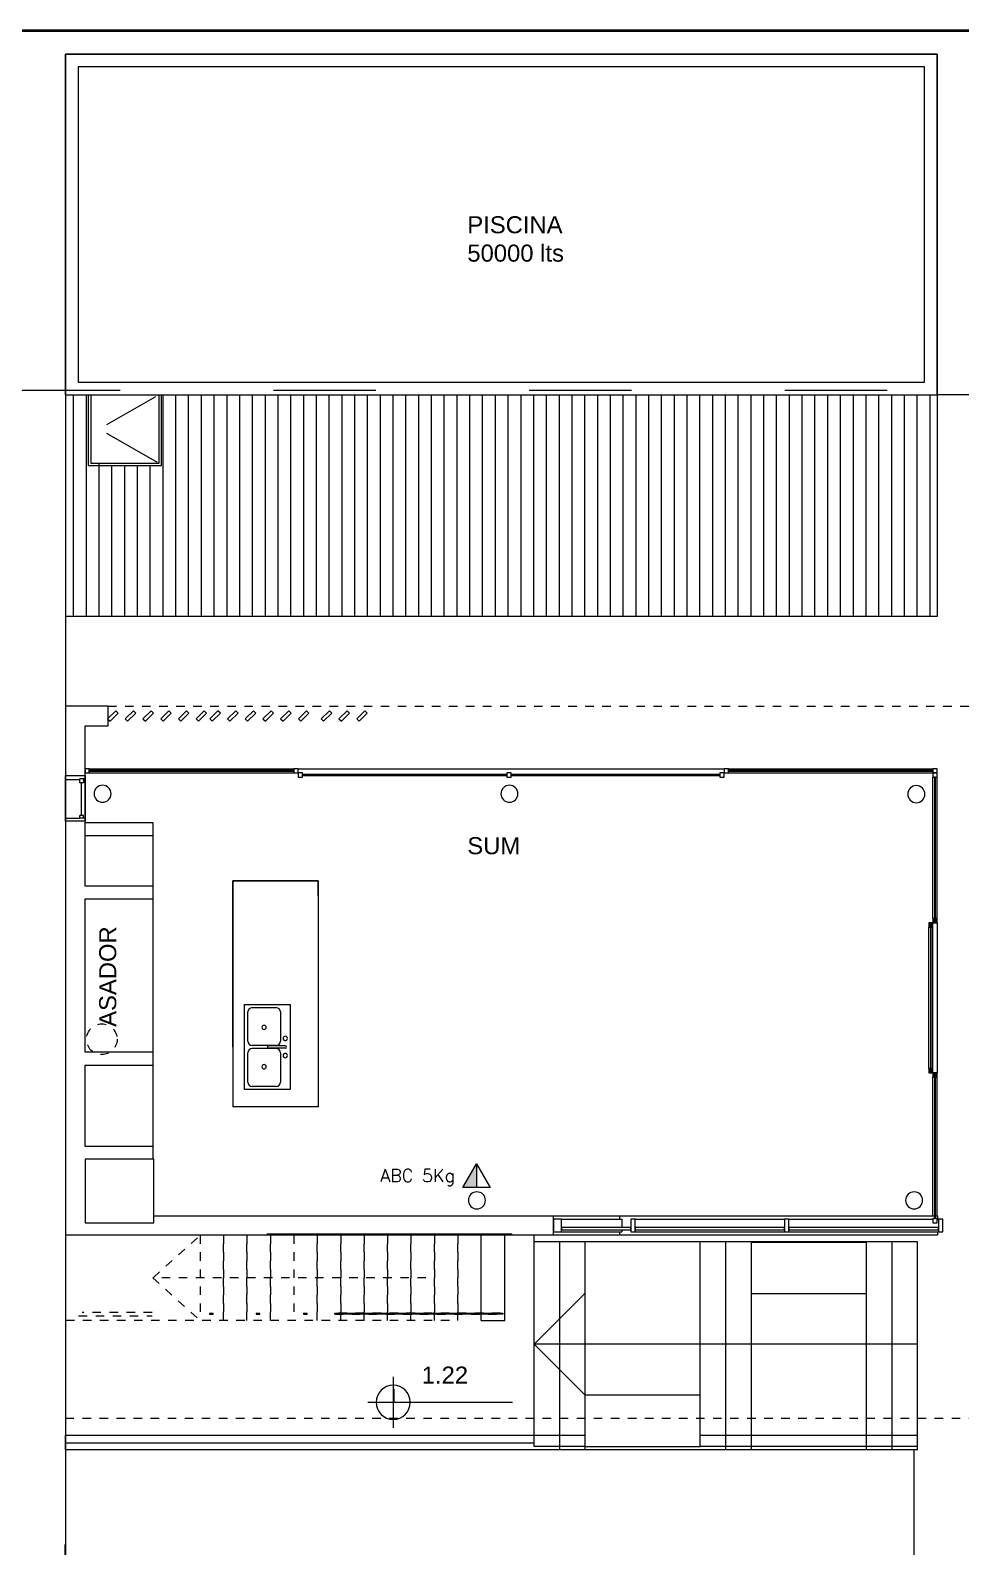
# Model space of a CAD drawing. Header units: millimetres. Extents: x 917 to 1168, y -421 to -23.
# Drawn here: x 1036.59 to 1047.51, y -357.01 to -339.21 of the extents above; entities that cross this region are included whole.
import ezdxf

# ---------------------------------------------------------------- set-up
doc = ezdxf.new("R2010")
doc.units = ezdxf.units.MM
doc.header["$LTSCALE"] = 0.1
for name, pattern in [('ACAD_ISO02W100', [15, 12, -3]), ('ACAD_ISO03W100', [30, 12, -18]), ('Aligning Line', [0.006, 0.003, -0.003]), ('CONTINUA', [0]), ('Dash', [0.006, 0.003, -0.003])]:
    doc.linetypes.add(name, pattern=pattern)
doc.layers.get('0').update_dxf_attribs({"lineweight": 5})
for name, color, linetype, lineweight in [('00-Agua Fria', 5, 'ACAD_ISO02W100', 20), ('00_Incendio_Matafuego', 1, 'Continuous', 20), ('00_Incendio_Textos', 7, 'Continuous', 13), ('A-WALL', 7, 'Continuous', 5)]:
    doc.layers.add(name, color=color, linetype=linetype, lineweight=lineweight)
doc.layers.add('00-Pluvial', color=40, linetype='Continuous')
doc.styles.add('Arial_2', font='arial.ttf', dxfattribs={"height": 0.2})
doc.styles.add('Instal Sanit', font='techb___.ttf', dxfattribs={"height": 0.15})

# ---------------------------------------------------------------- blocks, each defined once
blk = doc.blocks.new('sum')
at = {"lineweight": 18}
for points in [[(777.514, -377.502), (777.514, -376.827), (777.504, -376.827), (777.504, -377.502)], [(777.484, -377.552), (777.434, -377.552), (777.434, -377.602), (777.484, -377.602)], [(777.464, -378.587), (777.464, -377.602), (777.454, -377.602), (777.454, -378.587)], [(777.464, -379.262), (777.464, -378.587), (777.454, -378.587), (777.454, -379.262)], [(777.534, -379.312), (777.484, -379.312), (777.484, -379.362), (777.534, -379.362)], [(777.514, -380.347), (777.514, -379.362), (777.504, -379.362), (777.504, -380.347)]]:
    blk.add_hatch(color=8, dxfattribs=at).paths.add_polyline_path(points, flags=0)
at = {"lineweight": 18, "extrusion": (0, 0, -1)}
for points in [[(-777.534, -377.502), (-777.484, -377.502), (-777.484, -377.552), (-777.534, -377.552)], [(-777.484, -379.262), (-777.434, -379.262), (-777.434, -379.312), (-777.484, -379.312)]]:
    blk.add_hatch(color=8, dxfattribs=at).paths.add_polyline_path(points, flags=0)
at = {"color": 8, "lineweight": 18}
for p, q in [((767.304, -367.354), (777.534, -367.354)), ((767.304, -371.354), (767.304, -367.354)), ((777.534, -367.354), (767.304, -367.354)), ((767.304, -367.354), (767.304, -388.392)), ((777.534, -367.354), (777.534, -371.354)), ((777.534, -371.354), (777.534, -367.354)), ((777.384, -367.504), (767.454, -367.504)), ((767.454, -367.504), (767.454, -371.204)), ((777.384, -371.204), (777.384, -367.504)), ((767.454, -371.204), (777.384, -371.204)), ((767.304, -371.354), (767.304, -375.007)), ((767.304, -371.354), (777.534, -371.354)), ((777.534, -371.354), (777.534, -373.954)), ((784.334, -371.354), (777.534, -371.354)), ((784.354, -371.354), (777.534, -371.354)), ((777.534, -373.954), (767.304, -373.954)), ((767.304, -375.007), (767.304, -376.973)), ((767.804, -375.007), (767.304, -375.007)), ((767.804, -375.237), (767.804, -375.007)), ((767.534, -376.973), (767.534, -375.237)), ((767.534, -375.237), (767.804, -375.237)), ((767.584, -375.742), (768.784, -375.742)), ((768.784, -375.742), (769.984, -375.742)), ((770.034, -375.742), (769.984, -375.742)), ((769.984, -375.742), (769.984, -375.792)), ((770.034, -375.742), (775.034, -375.742)), ((770.034, -375.792), (770.034, -375.742)), ((775.084, -375.742), (776.129, -375.742)), ((776.129, -375.742), (777.484, -375.742)), ((777.534, -375.742), (777.484, -375.742)), ((777.484, -375.742), (777.484, -375.792)), ((777.534, -375.792), (777.534, -375.742)), ((767.304, -375.823), (767.534, -375.823)), ((767.304, -376.359), (767.304, -375.823)), ((767.304, -375.823), (767.304, -375.873)), ((767.471, -375.873), (767.304, -375.873)), ((767.471, -375.907), (767.471, -375.86)), ((767.534, -375.86), (767.471, -375.86)), ((767.515, -375.907), (767.471, -375.907)), ((767.493, -376.293), (767.493, -375.907)), ((767.515, -375.86), (767.515, -375.907)), ((767.534, -375.823), (767.534, -376.359)), ((767.534, -375.842), (767.534, -375.86)), ((768.784, -375.762), (767.584, -375.762)), ((767.584, -375.762), (767.584, -375.772)), ((767.584, -375.772), (768.784, -375.772)), ((767.584, -375.792), (768.784, -375.792)), ((769.984, -375.762), (768.784, -375.762)), ((768.784, -375.762), (768.784, -375.772)), ((768.784, -375.772), (768.784, -375.762)), ((768.784, -375.772), (769.984, -375.772)), ((768.784, -375.792), (769.984, -375.792)), ((769.984, -375.772), (769.984, -375.762)), ((769.984, -375.792), (770.034, -375.792)), ((772.484, -375.812), (770.084, -375.812)), ((770.084, -375.812), (770.084, -375.822)), ((770.084, -375.822), (772.484, -375.822)), ((772.534, -375.792), (772.484, -375.792)), ((772.484, -375.792), (772.484, -375.842)), ((772.484, -375.822), (772.484, -375.812)), ((772.484, -375.842), (772.534, -375.842)), ((772.534, -375.842), (772.534, -375.792)), ((774.984, -375.812), (772.534, -375.812)), ((772.534, -375.812), (772.534, -375.822)), ((772.534, -375.822), (774.984, -375.822)), ((775.034, -375.792), (774.984, -375.792)), ((774.984, -375.792), (774.984, -375.842)), ((774.984, -375.822), (774.984, -375.812)), ((774.984, -375.842), (775.034, -375.842)), ((775.034, -375.842), (775.034, -375.792)), ((776.129, -375.762), (775.084, -375.762)), ((775.084, -375.762), (775.084, -375.772)), ((775.084, -375.772), (776.129, -375.772)), ((775.084, -375.792), (776.129, -375.792)), ((777.484, -375.762), (776.129, -375.762)), ((776.129, -375.762), (776.129, -375.772)), ((776.129, -375.772), (776.129, -375.762)), ((776.129, -375.772), (777.484, -375.772)), ((776.129, -375.792), (777.484, -375.792)), ((777.484, -375.772), (777.484, -375.762)), ((777.484, -375.792), (777.534, -375.792)), ((777.484, -375.792), (777.484, -375.842)), ((777.534, -375.792), (777.484, -375.792)), ((777.484, -375.842), (777.534, -375.842)), ((777.484, -376.827), (777.484, -375.842)), ((777.504, -375.842), (777.504, -376.827)), ((777.514, -375.842), (777.504, -375.842)), ((777.514, -376.827), (777.514, -375.842)), ((777.534, -375.842), (777.534, -375.792)), ((777.534, -376.827), (777.534, -375.842)), ((767.471, -376.327), (767.304, -376.327)), ((767.304, -376.359), (767.304, -376.327)), ((767.304, -376.359), (767.304, -381.219)), ((767.534, -376.359), (767.304, -376.359)), ((767.515, -376.293), (767.471, -376.293)), ((767.471, -376.322), (767.471, -376.293)), ((767.534, -376.322), (767.471, -376.322)), ((767.515, -376.322), (767.515, -376.293)), ((767.534, -376.341), (767.534, -376.322)), ((767.534, -376.376), (767.534, -376.359)), ((768.334, -376.376), (767.534, -376.376)), ((768.334, -376.526), (768.334, -376.376)), ((768.334, -379.971), (768.334, -376.376)), ((767.534, -377.121), (767.534, -376.526)), ((767.534, -376.526), (768.334, -376.526)), ((768.334, -377.121), (768.334, -376.526)), ((777.484, -377.502), (777.484, -376.827)), ((777.504, -376.827), (777.514, -376.827)), ((777.504, -376.827), (777.504, -377.502)), ((777.514, -376.827), (777.504, -376.827)), ((777.514, -377.502), (777.514, -376.827)), ((777.534, -377.502), (777.534, -376.827)), ((768.334, -377.121), (767.534, -377.121)), ((768.334, -377.271), (768.334, -377.121)), ((770.269, -377.059), (769.269, -377.059)), ((769.269, -377.059), (769.269, -379.713)), ((769.269, -377.059), (770.269, -377.059)), ((769.269, -379.009), (769.269, -377.059)), ((770.269, -377.234), (770.269, -377.059)), ((770.269, -377.059), (770.269, -379.009)), ((767.534, -379.071), (767.534, -377.271)), ((767.534, -377.271), (768.334, -377.271)), ((768.334, -379.071), (768.334, -377.271)), ((770.269, -377.234), (770.269, -379.713)), ((777.504, -377.502), (777.514, -377.502)), ((777.434, -377.552), (777.434, -377.602)), ((777.484, -377.552), (777.434, -377.552)), ((777.434, -377.602), (777.484, -377.602)), ((777.434, -378.587), (777.434, -377.602)), ((777.454, -377.602), (777.454, -378.587)), ((777.464, -377.602), (777.454, -377.602)), ((777.464, -378.587), (777.464, -377.602)), ((777.484, -377.602), (777.484, -377.552)), ((777.484, -378.587), (777.484, -377.602)), ((777.534, -377.552), (777.534, -379.312)), ((769.406, -378.509), (769.941, -378.509)), ((769.406, -379.509), (769.406, -378.509)), ((769.444, -378.939), (769.444, -378.598)), ((769.495, -378.547), (769.776, -378.547)), ((769.827, -378.598), (769.827, -378.939)), ((769.941, -378.509), (769.941, -379.509)), ((777.434, -379.262), (777.434, -378.587)), ((777.454, -378.587), (777.464, -378.587)), ((777.454, -378.587), (777.454, -379.262)), ((777.464, -378.587), (777.454, -378.587)), ((777.464, -379.262), (777.464, -378.587)), ((777.484, -379.262), (777.484, -378.587)), ((768.334, -379.071), (767.534, -379.071)), ((768.334, -379.221), (768.334, -379.071)), ((769.444, -379.42), (769.444, -379.079)), ((769.776, -378.99), (769.495, -378.99)), ((769.776, -379.028), (769.495, -379.028)), ((769.884, -378.996), (769.686, -378.996)), ((769.884, -379.022), (769.686, -379.022)), ((769.827, -379.079), (769.827, -379.42)), ((767.534, -380.176), (767.534, -379.221)), ((767.534, -379.221), (768.334, -379.221)), ((768.334, -380.176), (768.334, -379.221)), ((777.454, -379.262), (777.464, -379.262)), ((769.776, -379.471), (769.495, -379.471)), ((777.484, -379.312), (777.484, -379.362)), ((777.534, -379.312), (777.484, -379.312)), ((777.484, -379.362), (777.534, -379.362)), ((777.484, -380.347), (777.484, -379.362)), ((777.504, -379.362), (777.504, -380.347)), ((777.514, -379.362), (777.504, -379.362)), ((777.514, -380.347), (777.514, -379.362)), ((777.534, -379.362), (777.534, -379.312)), ((777.534, -380.347), (777.534, -379.362)), ((769.941, -379.509), (769.406, -379.509)), ((770.269, -379.713), (769.269, -379.713)), ((768.334, -380.176), (767.534, -380.176)), ((768.334, -380.326), (768.334, -380.176)), ((767.534, -380.326), (767.534, -381.072)), ((768.34, -380.326), (767.534, -380.326)), ((768.34, -381.072), (768.34, -380.326)), ((777.484, -380.989), (777.484, -380.347)), ((777.504, -380.347), (777.514, -380.347)), ((777.504, -380.347), (777.504, -381.022)), ((777.514, -380.347), (777.504, -380.347)), ((777.514, -381.022), (777.514, -380.347)), ((777.534, -380.989), (777.534, -380.347)), ((767.534, -381.072), (768.34, -381.072)), ((768.34, -380.989), (773.03, -380.989)), ((773.03, -380.989), (777.504, -380.989)), ((773.03, -381.219), (773.03, -380.989)), ((773.124, -381.029), (773.03, -381.029)), ((773.03, -381.029), (773.03, -381.179)), ((773.124, -381.179), (773.124, -381.029)), ((773.124, -381.029), (773.835, -381.029)), ((773.808, -381.029), (773.808, -380.989)), ((773.835, -381.029), (773.835, -381.129)), ((773.99, -381.029), (775.743, -381.029)), ((775.793, -381.029), (777.484, -381.029)), ((777.504, -381.022), (777.514, -381.022)), ((777.514, -380.989), (777.536, -380.989)), ((777.534, -381.029), (777.549, -381.029)), ((777.536, -380.989), (777.536, -381.029)), ((777.599, -381.029), (777.549, -381.029)), ((777.549, -381.029), (777.549, -381.179)), ((777.599, -381.179), (777.599, -381.029)), ((767.304, -381.219), (767.304, -383.567)), ((769.672, -381.219), (767.304, -381.219)), ((769.672, -381.204), (772.544, -381.204)), ((769.672, -381.219), (769.672, -381.204)), ((772.544, -381.219), (769.672, -381.219)), ((772.184, -382.134), (772.184, -381.219)), ((772.459, -382.219), (772.459, -381.219)), ((772.544, -381.219), (772.544, -381.204)), ((773.03, -381.219), (772.544, -381.219)), ((772.804, -383.654), (772.804, -381.219)), ((773.03, -381.179), (773.124, -381.179)), ((777.536, -381.219), (773.03, -381.219)), ((773.94, -381.129), (773.124, -381.129)), ((773.124, -381.129), (773.124, -381.154)), ((773.124, -381.154), (773.94, -381.154)), ((773.124, -381.179), (773.835, -381.179)), ((773.808, -381.219), (773.808, -381.179)), ((773.835, -381.154), (773.835, -381.179)), ((773.94, -381.154), (773.94, -381.129)), ((775.743, -381.129), (773.99, -381.129)), ((773.99, -381.129), (773.99, -381.154)), ((773.99, -381.154), (775.743, -381.154)), ((773.99, -381.179), (775.743, -381.179)), ((775.743, -381.154), (775.743, -381.129)), ((777.549, -381.129), (775.793, -381.129)), ((775.793, -381.129), (775.793, -381.154)), ((775.793, -381.154), (777.549, -381.154)), ((775.793, -381.179), (777.549, -381.179)), ((777.536, -381.179), (777.536, -381.219)), ((777.549, -381.154), (777.549, -381.129)), ((777.549, -381.179), (777.599, -381.179)), ((772.804, -383.697), (772.804, -381.297)), ((773.104, -381.297), (772.804, -381.297)), ((773.404, -381.297), (773.104, -381.297)), ((773.104, -383.697), (773.104, -381.297)), ((774.754, -381.297), (773.404, -381.297)), ((773.404, -383.697), (773.404, -381.297)), ((775.054, -381.297), (774.754, -381.297)), ((774.754, -383.097), (774.754, -381.297)), ((775.354, -381.297), (775.054, -381.297)), ((775.054, -383.697), (775.054, -381.297)), ((776.704, -381.297), (775.354, -381.297)), ((775.354, -383.697), (775.354, -381.297)), ((776.703, -381.302), (775.354, -381.302)), ((776.703, -381.902), (776.703, -381.302)), ((777.004, -381.297), (776.704, -381.297)), ((776.704, -383.697), (776.704, -381.297)), ((777.304, -381.297), (777.004, -381.297)), ((777.004, -383.697), (777.004, -381.297)), ((777.304, -383.697), (777.304, -381.297)), ((772.804, -382.497), (773.404, -381.897)), ((775.354, -381.902), (776.703, -381.902)), ((768.994, -382.134), (768.994, -382.147)), ((768.994, -382.134), (769.036, -382.134)), ((768.994, -382.147), (769.036, -382.147)), ((769.036, -382.147), (769.036, -382.134)), ((770.096, -382.134), (770.096, -382.147)), ((770.096, -382.134), (770.139, -382.134)), ((770.096, -382.147), (770.139, -382.147)), ((770.139, -382.147), (770.139, -382.134)), ((770.464, -382.134), (770.539, -382.134)), ((770.464, -382.147), (770.464, -382.134)), ((770.539, -382.147), (770.464, -382.147)), ((770.539, -382.134), (772.437, -382.134)), ((770.539, -382.147), (770.539, -382.134)), ((772.437, -382.147), (770.539, -382.147)), ((772.184, -382.219), (772.184, -382.147)), ((772.437, -382.134), (772.437, -382.147)), ((772.184, -382.219), (772.459, -382.219)), ((777.304, -382.497), (772.804, -382.497)), ((772.804, -382.497), (773.404, -383.097)), ((771.156, -383.02), (771.156, -383.18)), ((771.156, -383.18), (771.151, -383.18)), ((774.754, -383.097), (773.404, -383.097)), ((774.754, -383.697), (774.754, -383.097)), ((767.304, -383.567), (773.404, -383.567)), ((767.304, -383.737), (767.304, -383.567)), ((773.104, -383.737), (773.104, -383.567)), ((773.404, -383.737), (773.404, -383.567)), ((774.754, -383.567), (777.304, -383.567)), ((775.054, -383.737), (775.054, -383.567)), ((775.354, -383.737), (775.354, -383.567)), ((776.704, -383.737), (776.704, -383.567)), ((777.004, -383.737), (777.004, -383.567)), ((777.304, -383.737), (777.304, -383.567)), ((767.304, -383.697), (767.295, -383.697)), ((767.304, -383.654), (772.804, -383.654)), ((777.304, -383.737), (767.304, -383.737)), ((773.104, -383.697), (772.804, -383.697)), ((773.404, -383.697), (773.104, -383.697)), ((773.404, -383.697), (774.754, -383.697)), ((775.054, -383.697), (774.754, -383.697)), ((775.354, -383.697), (775.054, -383.697)), ((776.704, -383.697), (775.354, -383.697)), ((777.004, -383.697), (776.704, -383.697)), ((777.304, -383.697), (777.004, -383.697)), ((777.264, -388.392), (777.264, -383.737)), ((767.295, -384.847), (767.295, -388.392))]:
    blk.add_line(p, q, dxfattribs=at)
at = {"color": 8, "linetype": 'Continuous', "lineweight": 18}
for p, q in [((767.4, -373.954), (767.4, -371.354)), ((767.55, -373.954), (767.55, -371.354)), ((768.45, -373.954), (768.45, -371.354)), ((768.6, -373.954), (768.6, -371.354)), ((768.75, -373.954), (768.75, -371.354)), ((768.9, -373.954), (768.9, -371.354)), ((769.05, -373.954), (769.05, -371.354)), ((769.2, -373.954), (769.2, -371.354)), ((769.35, -373.954), (769.35, -371.354)), ((769.5, -373.954), (769.5, -371.354)), ((769.65, -373.954), (769.65, -371.354)), ((769.8, -373.954), (769.8, -371.354)), ((769.95, -373.954), (769.95, -371.354)), ((770.1, -373.954), (770.1, -371.354)), ((770.25, -373.954), (770.25, -371.354)), ((770.4, -373.954), (770.4, -371.354)), ((770.55, -373.954), (770.55, -371.354)), ((770.7, -373.954), (770.7, -371.354)), ((770.85, -373.954), (770.85, -371.354)), ((771, -373.954), (771, -371.354)), ((771.15, -373.954), (771.15, -371.354)), ((771.3, -373.954), (771.3, -371.354)), ((771.45, -373.954), (771.45, -371.354)), ((771.6, -373.954), (771.6, -371.354)), ((771.75, -373.954), (771.75, -371.354)), ((771.9, -373.954), (771.9, -371.354)), ((772.05, -373.954), (772.05, -371.354)), ((772.2, -373.954), (772.2, -371.354)), ((772.35, -373.954), (772.35, -371.354)), ((772.5, -373.954), (772.5, -371.354)), ((772.65, -373.954), (772.65, -371.354)), ((772.8, -373.954), (772.8, -371.354)), ((772.95, -373.954), (772.95, -371.354)), ((773.1, -373.954), (773.1, -371.354)), ((773.25, -373.954), (773.25, -371.354)), ((773.4, -373.954), (773.4, -371.354)), ((773.55, -373.954), (773.55, -371.354)), ((773.7, -373.954), (773.7, -371.354)), ((773.85, -373.954), (773.85, -371.354)), ((774, -373.954), (774, -371.354)), ((774.15, -373.954), (774.15, -371.354)), ((774.3, -373.954), (774.3, -371.354)), ((774.45, -373.954), (774.45, -371.354)), ((774.6, -373.954), (774.6, -371.354)), ((774.75, -373.954), (774.75, -371.354)), ((774.9, -373.954), (774.9, -371.354)), ((775.05, -373.954), (775.05, -371.354)), ((775.2, -373.954), (775.2, -371.354)), ((775.35, -373.954), (775.35, -371.354)), ((775.5, -373.954), (775.5, -371.354)), ((775.65, -373.954), (775.65, -371.354)), ((775.8, -373.954), (775.8, -371.354)), ((775.95, -373.954), (775.95, -371.354)), ((776.1, -373.954), (776.1, -371.354)), ((776.25, -373.954), (776.25, -371.354)), ((776.4, -373.954), (776.4, -371.354)), ((776.55, -373.954), (776.55, -371.354)), ((776.7, -373.954), (776.7, -371.354)), ((776.85, -373.954), (776.85, -371.354)), ((777, -373.954), (777, -371.354)), ((777.15, -373.954), (777.15, -371.354)), ((777.3, -373.954), (777.3, -371.354)), ((777.45, -373.954), (777.45, -371.354)), ((767.7, -373.954), (767.7, -372.154)), ((767.85, -373.954), (767.85, -372.184)), ((768, -373.954), (768, -372.184)), ((768.15, -373.954), (768.15, -372.184)), ((768.3, -373.954), (768.3, -372.184))]:
    blk.add_line(p, q, dxfattribs=at)
at = {"color": 8, "linetype": 'CONTINUA', "lineweight": 13}
for p, q in [((767.572, -371.354), (767.572, -372.184)), ((767.602, -371.354), (767.602, -372.154)), ((768.361, -371.378), (767.785, -371.704)), ((768.402, -372.154), (768.402, -371.354)), ((768.432, -372.184), (768.432, -371.354)), ((767.785, -371.805), (768.381, -372.142)), ((767.572, -372.184), (768.432, -372.184)), ((767.602, -372.154), (768.402, -372.154))]:
    blk.add_line(p, q, dxfattribs=at)
at = {"color": 8, "linetype": 'Dash', "lineweight": 18}
for p, q in [((767.804, -375.007), (780.559, -375.007)), ((768.334, -381.717), (768.884, -381.219)), ((768.884, -381.219), (768.884, -382.219)), ((769.159, -382.219), (769.159, -381.219)), ((769.159, -381.219), (769.159, -382.219)), ((769.434, -382.219), (769.434, -381.219)), ((769.434, -381.219), (769.434, -382.219)), ((769.709, -382.219), (769.709, -381.219)), ((769.709, -381.219), (769.709, -382.219)), ((769.984, -381.219), (769.984, -382.219)), ((770.259, -382.219), (770.259, -381.219)), ((770.259, -381.219), (770.259, -382.219)), ((770.534, -382.219), (770.534, -381.219)), ((770.534, -381.219), (770.534, -382.219)), ((770.809, -382.219), (770.809, -381.219)), ((770.809, -381.219), (770.809, -382.219)), ((771.084, -382.219), (771.084, -381.219)), ((771.084, -381.219), (771.084, -382.219)), ((771.359, -382.219), (771.359, -381.219)), ((771.359, -381.219), (771.359, -382.219)), ((771.634, -382.219), (771.634, -381.219)), ((771.634, -381.219), (771.634, -382.219)), ((771.909, -382.219), (771.909, -381.219)), ((771.909, -381.219), (771.909, -382.219)), ((771.534, -381.719), (768.331, -381.719)), ((768.331, -381.719), (768.884, -382.219)), ((768.321, -382.125), (767.499, -382.125)), ((769.544, -382.134), (769.544, -382.147)), ((769.544, -382.134), (769.586, -382.134)), ((769.544, -382.147), (769.586, -382.147)), ((769.586, -382.147), (769.586, -382.134)), ((772.408, -382.134), (770.464, -382.134)), ((770.464, -382.147), (772.408, -382.147)), ((771.809, -382.219), (767.304, -382.219)), ((767.459, -382.165), (768.321, -382.165)), ((780.604, -383.369), (767.304, -383.369))]:
    blk.add_line(p, q, dxfattribs=at)
at = {"color": 8, "lineweight": 18, "extrusion": (0, 0, -1)}
for p, q in [((767.894, -375.061), (767.798, -375.156)), ((767.798, -375.156), (767.827, -375.184)), ((767.827, -375.184), (767.922, -375.089)), ((767.922, -375.089), (767.894, -375.061)), ((768.102, -375.061), (768.006, -375.156)), ((768.006, -375.156), (768.034, -375.184)), ((768.034, -375.184), (768.13, -375.089)), ((768.13, -375.089), (768.102, -375.061)), ((768.309, -375.061), (768.214, -375.156)), ((768.214, -375.156), (768.242, -375.184)), ((768.242, -375.184), (768.338, -375.089)), ((768.338, -375.089), (768.309, -375.061)), ((768.517, -375.061), (768.422, -375.156)), ((768.422, -375.156), (768.45, -375.184)), ((768.45, -375.184), (768.545, -375.089)), ((768.545, -375.089), (768.517, -375.061)), ((768.725, -375.061), (768.629, -375.156)), ((768.629, -375.156), (768.658, -375.184)), ((768.658, -375.184), (768.753, -375.089)), ((768.753, -375.089), (768.725, -375.061)), ((768.933, -375.061), (768.837, -375.156)), ((768.837, -375.156), (768.865, -375.184)), ((768.865, -375.184), (768.961, -375.089)), ((768.961, -375.089), (768.933, -375.061)), ((769.094, -375.061), (768.998, -375.156)), ((768.998, -375.156), (769.027, -375.184)), ((769.027, -375.184), (769.122, -375.089)), ((769.122, -375.089), (769.094, -375.061)), ((769.302, -375.061), (769.206, -375.156)), ((769.206, -375.156), (769.234, -375.184)), ((769.234, -375.184), (769.33, -375.089)), ((769.33, -375.089), (769.302, -375.061)), ((769.509, -375.061), (769.414, -375.156)), ((769.414, -375.156), (769.442, -375.184)), ((769.442, -375.184), (769.538, -375.089)), ((769.538, -375.089), (769.509, -375.061)), ((769.717, -375.061), (769.622, -375.156)), ((769.622, -375.156), (769.65, -375.184)), ((769.65, -375.184), (769.745, -375.089)), ((769.745, -375.089), (769.717, -375.061)), ((769.925, -375.061), (769.829, -375.156)), ((769.829, -375.156), (769.858, -375.184)), ((769.858, -375.184), (769.953, -375.089)), ((769.953, -375.089), (769.925, -375.061)), ((770.133, -375.061), (770.037, -375.156)), ((770.037, -375.156), (770.065, -375.184)), ((770.065, -375.184), (770.161, -375.089)), ((770.161, -375.089), (770.133, -375.061)), ((770.402, -375.061), (770.306, -375.156)), ((770.306, -375.156), (770.334, -375.184)), ((770.334, -375.184), (770.43, -375.089)), ((770.43, -375.089), (770.402, -375.061)), ((770.609, -375.061), (770.514, -375.156)), ((770.514, -375.156), (770.542, -375.184)), ((770.542, -375.184), (770.638, -375.089)), ((770.638, -375.089), (770.609, -375.061)), ((770.817, -375.061), (770.722, -375.156)), ((770.722, -375.156), (770.75, -375.184)), ((770.75, -375.184), (770.845, -375.089)), ((770.845, -375.089), (770.817, -375.061)), ((767.584, -375.742), (767.534, -375.742)), ((767.534, -375.742), (767.534, -375.792)), ((767.584, -375.792), (767.584, -375.742)), ((775.084, -375.742), (775.034, -375.742)), ((775.034, -375.742), (775.034, -375.792)), ((775.084, -375.792), (775.084, -375.742)), ((767.534, -375.792), (767.584, -375.792)), ((770.084, -375.792), (770.034, -375.792)), ((770.034, -375.792), (770.034, -375.842)), ((770.034, -375.842), (770.084, -375.842)), ((770.084, -375.842), (770.084, -375.792)), ((775.034, -375.792), (775.084, -375.792)), ((777.484, -377.502), (777.484, -377.552)), ((777.534, -377.502), (777.484, -377.502)), ((777.534, -377.552), (777.534, -377.502)), ((777.484, -377.552), (777.534, -377.552)), ((777.434, -379.262), (777.434, -379.312)), ((777.484, -379.262), (777.434, -379.262)), ((777.484, -379.312), (777.484, -379.262)), ((777.434, -379.312), (777.484, -379.312)), ((773.99, -381.029), (773.94, -381.029)), ((773.94, -381.029), (773.94, -381.179)), ((773.99, -381.179), (773.99, -381.029)), ((775.793, -381.029), (775.743, -381.029)), ((775.743, -381.029), (775.743, -381.179)), ((775.793, -381.179), (775.793, -381.029)), ((777.484, -381.022), (777.484, -381.072)), ((777.534, -381.022), (777.484, -381.022)), ((777.484, -381.072), (777.534, -381.072)), ((777.534, -381.072), (777.534, -381.022)), ((773.94, -381.179), (773.99, -381.179)), ((775.743, -381.179), (775.793, -381.179)), ((771.151, -382.88), (771.151, -383.48)), ((770.851, -383.18), (772.551, -383.18))]:
    blk.add_line(p, q, dxfattribs=at)
at = {"color": 8, "linetype": 'Aligning Line', "lineweight": 18}
for p, q in [((773.104, -383.697), (773.104, -381.297)), ((773.404, -383.697), (773.404, -381.297)), ((774.754, -383.097), (774.754, -381.297)), ((775.054, -383.697), (775.054, -381.297)), ((775.354, -383.697), (775.354, -381.297)), ((776.704, -383.697), (776.704, -381.297)), ((777.004, -383.697), (777.004, -381.297)), ((777.304, -383.697), (777.304, -381.297))]:
    blk.add_line(p, q, dxfattribs=at)
at = {"color": 8, "linetype": 'Dash', "lineweight": 18}
blk.add_circle((767.731, -378.918), 0.18, dxfattribs=at)
at = {"color": 8, "lineweight": 18, "extrusion": (0, 0, -1)}
blk.add_circle((-771.151, -383.18), 0.2, dxfattribs=at)
at = {"color": 8, "lineweight": 18}
for centre, radius, start, end in [((767.74, -376.036), 0.1, 0, 180), ((767.74, -376.036), 0.1, 180, 0), ((772.514, -376.036), 0.1, 0, 180), ((772.514, -376.036), 0.1, 180, 0), ((777.289, -376.041), 0.1, 0, 180), ((777.289, -376.041), 0.1, 180, 0), ((769.495, -378.598), 0.0508, 90, 180), ((769.776, -378.598), 0.0508, 0, 90), ((769.635, -378.778), 0.0254, 90, 270), ((769.635, -378.778), 0.0254, 270, 90), ((769.495, -378.939), 0.0508, 180, 270), ((769.776, -378.939), 0.0508, 270, 0), ((769.884, -378.909), 0.0254, 90, 270), ((769.884, -378.909), 0.0254, 270, 90), ((769.495, -379.079), 0.0508, 90, 180), ((769.686, -379.009), 0.0127, 90, 270), ((769.776, -379.079), 0.0508, 0, 90), ((769.884, -379.109), 0.0254, 90, 270), ((769.884, -379.009), 0.0127, 270, 90), ((769.884, -379.109), 0.0254, 270, 90), ((769.635, -379.24), 0.0254, 90, 270), ((769.635, -379.24), 0.0254, 270, 90), ((769.495, -379.42), 0.0508, 180, 270), ((769.776, -379.42), 0.0508, 270, 0), ((772.133, -380.809), 0.1, 0, 180), ((777.263, -380.809), 0.1, 0, 180), ((772.133, -380.809), 0.1, 180, 0), ((777.263, -380.809), 0.1, 180, 0)]:
    blk.add_arc(centre, radius, start, end, dxfattribs=at)
at = {"color": 8, "lineweight": 18, "style": 'Arial_2'}
for s, p in [('PISCINA', (772.02, -369.457)), ('50000 lts', (772.02, -369.79)), ('SUM', (772.02, -376.746)), ('1.22', (771.485, -382.96))]:
    blk.add_text(s, height=0.2, dxfattribs=at).set_placement(p)
blk.add_text('ASADOR', height=0.2, rotation=90, dxfattribs=at).set_placement((767.9, -378.772))

msp = doc.modelspace()

# ---------------------------------------------------------------- hatches: boundary and pattern name
at = {"layer": '00_Incendio_Matafuego'}
msp.add_hatch(color=256, dxfattribs=at).paths.add_polyline_path([(1041.826, -352.796), (1041.666, -352.796), (1041.826, -352.519)])

# ---------------------------------------------------------------- linework, layer by layer
at = {"layer": '00-Agua Fria', "linetype": 'Continuous', "lineweight": 40}
msp.add_lwpolyline([(1022.594, -339.213), (1095.478, -339.213)], dxfattribs=at)
at = {"layer": '00_Incendio_Matafuego'}
msp.add_lwpolyline([(1041.826, -352.519), (1041.986, -352.796), (1041.666, -352.796)], close=True, dxfattribs=at)
msp.add_lwpolyline([(1041.826, -352.519), (1041.826, -352.796)], dxfattribs=at)
at = {"layer": 'A-WALL', "color": 8, "linetype": 'ACAD_ISO03W100', "lineweight": 20}
msp.add_lwpolyline([(984.27, -343.441), (984.27, -360.561), (1091.645, -360.561), (1091.645, -343.441), (984.27, -343.441)], dxfattribs=at)

# ---------------------------------------------------------------- block references
at = {"layer": '00-Pluvial', "linetype": 'CONTINUA', "lineweight": 13}
msp.add_blockref('sum', (269.698, 27.862), dxfattribs=at)

# ---------------------------------------------------------------- texts
at = {"layer": '00_Incendio_Textos', "color": 7, "insert": (1041.06, -352.581), "char_height": 0.15, "width": 1.47222, "attachment_point": 2, "style": 'Instal Sanit'}
msp.add_mtext('\\pi-0.45,l0.6,t0.6;{\\Fromans|c0;ABC 5Kg}', dxfattribs=at)

doc.saveas('drawing.dxf')
